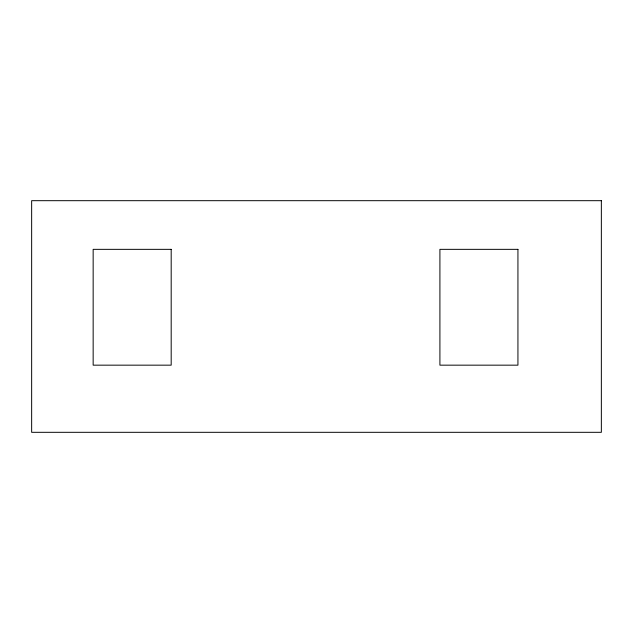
<?xml version="1.0" encoding="UTF-8"?>
<svg xmlns="http://www.w3.org/2000/svg" width="633" height="633" viewBox="0 0 633 633"><rect width="100%" height="100%" fill="white"/><g stroke="black" fill="none" stroke-linecap="round" stroke-linejoin="round"><path stroke-width="0.95" d="M601.35 200.685L31.65 200.685L31.65 432.315L601.35 432.315L601.35 200.685M171.187 249.347L93.154 249.347L93.154 365.162L171.187 365.162L171.187 249.347M517.936 249.347L439.911 249.347L439.911 365.162L517.936 365.162L517.936 249.347"/></g></svg>
